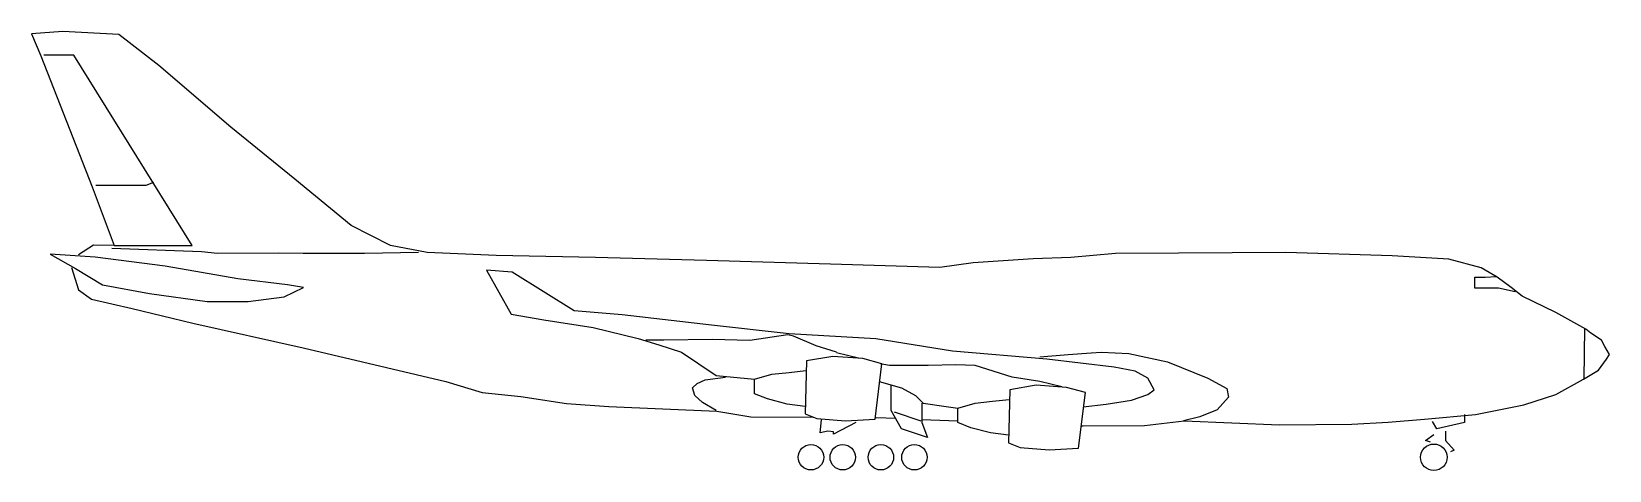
# Model space of a CAD drawing. Header units: millimetres. Extents: x -2792 to -2692, y 1836 to 1864.
import ezdxf

# ---------------------------------------------------------------- set-up
doc = ezdxf.new("R2010")
doc.units = ezdxf.units.MM
doc.header["$LTSCALE"] = 10
doc.layers.add('Aeronaves', color=2, linetype='Continuous')

msp = doc.modelspace()

# ---------------------------------------------------------------- linework, layer by layer
at = {"layer": 'Aeronaves'}
for p, q in [((-2790.45, 1864.15), (-2792.43, 1864)), ((-2792.43, 1864), (-2791.85, 1862.61)), ((-2786.9, 1863.96), (-2790.45, 1864.15)), ((-2784.36, 1861.98), (-2786.9, 1863.96)), ((-2791.85, 1862.61), (-2788.58, 1854.28)), ((-2789.76, 1862.64), (-2791.66, 1862.64)), ((-2782.24, 1850.54), (-2789.76, 1862.64)), ((-2779.78, 1858.06), (-2784.36, 1861.98)), ((-2775.71, 1854.76), (-2779.78, 1858.06)), ((-2784.69, 1854.54), (-2785.17, 1854.35)), ((-2772.15, 1851.82), (-2775.71, 1854.76)), ((-2788.58, 1854.28), (-2787.19, 1850.54)), ((-2785.17, 1854.35), (-2788.36, 1854.35)), ((-2769.65, 1850.54), (-2772.15, 1851.82)), ((-2788.51, 1850.57), (-2789.46, 1849.95)), ((-2787.19, 1850.54), (-2788.51, 1850.57)), ((-2787.19, 1850.54), (-2782.24, 1850.54)), ((-2767.31, 1850.1), (-2769.65, 1850.54)), ((-2788.4, 1849.8), (-2791.26, 1849.99)), ((-2791.26, 1849.99), (-2789.65, 1849.07)), ((-2783.96, 1849.22), (-2788.4, 1849.8)), ((-2781.65, 1850.13), (-2787.34, 1850.35)), ((-2780.62, 1850.02), (-2781.65, 1850.13)), ((-2776.73, 1850.06), (-2780.62, 1850.02)), ((-2775.19, 1850.02), (-2776.73, 1850.06)), ((-2771.3, 1850.02), (-2775.19, 1850.02)), ((-2767.86, 1850.1), (-2771.3, 1850.02)), ((-2762.94, 1849.91), (-2767.31, 1850.1)), ((-2756.63, 1849.77), (-2762.94, 1849.91)), ((-2749.59, 1849.58), (-2756.63, 1849.77)), ((-2741.7, 1849.36), (-2749.59, 1849.58)), ((-2732.64, 1849.44), (-2734.77, 1849.14)), ((-2728.83, 1849.69), (-2732.64, 1849.44)), ((-2726.44, 1849.77), (-2728.83, 1849.69)), ((-2723.62, 1850.02), (-2726.44, 1849.77)), ((-2719.62, 1850.06), (-2723.62, 1850.02)), ((-2712.79, 1850.1), (-2719.62, 1850.06)), ((-2706.04, 1849.88), (-2712.79, 1850.1)), ((-2702.45, 1849.66), (-2706.04, 1849.88)), ((-2700.4, 1849.11), (-2702.45, 1849.66)), ((-2789.9, 1849.14), (-2789.46, 1847.71)), ((-2789.65, 1849.07), (-2787.92, 1848.04)), ((-2779.34, 1848.41), (-2783.96, 1849.22)), ((-2776.18, 1848.04), (-2779.34, 1848.41)), ((-2761.91, 1848.85), (-2763.56, 1848.96)), ((-2763.56, 1848.96), (-2761.99, 1846.17)), ((-2757.99, 1846.39), (-2761.91, 1848.85)), ((-2734.77, 1849.14), (-2741.7, 1849.36)), ((-2700.8, 1847.82), (-2700.8, 1848.52)), ((-2700.8, 1848.52), (-2700.14, 1848.52)), ((-2699.37, 1848.52), (-2700.4, 1849.11)), ((-2700.14, 1848.52), (-2699.44, 1848.56)), ((-2698.49, 1847.86), (-2699.37, 1848.52)), ((-2789.46, 1847.71), (-2788.62, 1847.13)), ((-2787.92, 1848.04), (-2784.95, 1847.49)), ((-2784.95, 1847.49), (-2781.28, 1846.98)), ((-2776.4, 1847.27), (-2775.16, 1847.86)), ((-2775.16, 1847.86), (-2776.18, 1848.04)), ((-2700.43, 1847.82), (-2700.8, 1847.82)), ((-2699.29, 1847.82), (-2700.43, 1847.82)), ((-2698.23, 1847.6), (-2699.29, 1847.82)), ((-2697.79, 1847.31), (-2698.49, 1847.86)), ((-2788.62, 1847.13), (-2786.05, 1846.54)), ((-2786.05, 1846.54), (-2782.2, 1845.59)), ((-2781.28, 1846.98), (-2778.68, 1846.98)), ((-2778.68, 1846.98), (-2776.4, 1847.27)), ((-2754.94, 1846.14), (-2757.99, 1846.39)), ((-2695.66, 1846.28), (-2697.79, 1847.31)), ((-2782.2, 1845.59), (-2775.19, 1844.04)), ((-2761.99, 1846.17), (-2759.9, 1845.81)), ((-2759.9, 1845.81), (-2756.78, 1845.33)), ((-2749.26, 1845.48), (-2754.94, 1846.14)), ((-2744.34, 1844.93), (-2749.26, 1845.48)), ((-2693.76, 1845.22), (-2695.66, 1846.28)), ((-2756.78, 1845.33), (-2753.92, 1844.63)), ((-2753.92, 1844.63), (-2752.6, 1844.23)), ((-2752.3, 1844.52), (-2753.44, 1844.52)), ((-2749.22, 1844.56), (-2752.3, 1844.52)), ((-2746.84, 1844.49), (-2749.22, 1844.56)), ((-2744.42, 1844.85), (-2746.84, 1844.49)), ((-2744.05, 1844.78), (-2744.42, 1844.85)), ((-2738.84, 1844.6), (-2744.34, 1844.93)), ((-2742.62, 1844.15), (-2744.05, 1844.78)), ((-2733.96, 1843.82), (-2738.84, 1844.6)), ((-2693.83, 1845.26), (-2693.87, 1842.05)), ((-2693.43, 1844.96), (-2693.76, 1845.22)), ((-2692.76, 1844.52), (-2693.43, 1844.96)), ((-2692.54, 1844.12), (-2692.76, 1844.52)), ((-2775.19, 1844.04), (-2766.13, 1841.88)), ((-2752.6, 1844.23), (-2751.17, 1843.75)), ((-2751.17, 1843.75), (-2748.96, 1842.28)), ((-2741.55, 1843.49), (-2743.24, 1843.2)), ((-2741.33, 1843.75), (-2742.62, 1844.15)), ((-2739.65, 1843.35), (-2741.55, 1843.49)), ((-2739.94, 1843.38), (-2741.33, 1843.71)), ((-2727.98, 1843.31), (-2733.96, 1843.82)), ((-2728.42, 1843.46), (-2726.62, 1843.6)), ((-2726.62, 1843.6), (-2725.16, 1843.71)), ((-2725.16, 1843.71), (-2724.5, 1843.75)), ((-2724.5, 1843.75), (-2722.77, 1843.68)), ((-2722.77, 1843.68), (-2720.31, 1843.13)), ((-2692.25, 1843.6), (-2692.54, 1844.12)), ((-2692.43, 1843.31), (-2692.25, 1843.6)), ((-2745.44, 1842.36), (-2744.34, 1842.47)), ((-2744.34, 1842.47), (-2743.28, 1842.58)), ((-2743.24, 1843.2), (-2743.32, 1839.83)), ((-2738.44, 1843.02), (-2739.65, 1843.35)), ((-2738.88, 1839.5), (-2738.44, 1843.02)), ((-2737.96, 1842.91), (-2738.55, 1843.02)), ((-2735.5, 1842.91), (-2737.96, 1842.91)), ((-2733.74, 1842.94), (-2735.5, 1842.91)), ((-2732.53, 1842.91), (-2733.74, 1842.94)), ((-2730.18, 1842.17), (-2732.53, 1842.91)), ((-2723.69, 1842.8), (-2727.98, 1843.31)), ((-2722.37, 1842.54), (-2723.69, 1842.8)), ((-2721.56, 1842.1), (-2722.37, 1842.54)), ((-2720.31, 1843.13), (-2717.75, 1842.1)), ((-2693.9, 1842.03), (-2692.95, 1842.61)), ((-2692.95, 1842.61), (-2692.43, 1843.31)), ((-2766.13, 1841.88), (-2763.82, 1841.18)), ((-2750.47, 1841.48), (-2750.18, 1841.77)), ((-2750.32, 1841), (-2750.47, 1841.48)), ((-2750.18, 1841.77), (-2749.66, 1841.99)), ((-2749.66, 1841.99), (-2748.38, 1842.17)), ((-2748.96, 1842.28), (-2746.54, 1842.03)), ((-2746.54, 1842.03), (-2745.44, 1842.36)), ((-2746.54, 1841.11), (-2746.54, 1842.03)), ((-2738.62, 1841.88), (-2737.19, 1841.48)), ((-2737.85, 1840.05), (-2737.85, 1841.66)), ((-2737.19, 1841.48), (-2736.31, 1841)), ((-2728.64, 1841.66), (-2730.33, 1841.37)), ((-2728.42, 1841.88), (-2730.18, 1842.17)), ((-2726.73, 1841.51), (-2728.64, 1841.66)), ((-2727.03, 1841.55), (-2728.42, 1841.88)), ((-2725.52, 1841.18), (-2726.73, 1841.51)), ((-2721.16, 1841.37), (-2721.56, 1842.1)), ((-2717.75, 1842.1), (-2716.54, 1841.44)), ((-2716.54, 1841.44), (-2716.43, 1840.89)), ((-2695.66, 1841.07), (-2693.9, 1842.03)), ((-2763.82, 1841.18), (-2761.36, 1840.93)), ((-2761.36, 1840.93), (-2758.47, 1840.49)), ((-2758.47, 1840.49), (-2755.79, 1840.3)), ((-2749.84, 1840.56), (-2750.32, 1841)), ((-2748.96, 1840.05), (-2749.84, 1840.56)), ((-2745.7, 1840.78), (-2746.54, 1841.11)), ((-2744.45, 1840.45), (-2745.7, 1840.78)), ((-2743.32, 1840.3), (-2744.45, 1840.45)), ((-2736.31, 1841), (-2735.83, 1840.52)), ((-2735.91, 1840.52), (-2735.91, 1839.28)), ((-2735.83, 1840.52), (-2734.36, 1840.3)), ((-2733.63, 1840.19), (-2732.53, 1840.52)), ((-2732.53, 1840.52), (-2731.43, 1840.63)), ((-2731.43, 1840.63), (-2730.37, 1840.74)), ((-2730.33, 1841.37), (-2730.4, 1837.99)), ((-2725.96, 1837.66), (-2725.52, 1841.18)), ((-2725.67, 1840.27), (-2724.2, 1840.45)), ((-2724.2, 1840.45), (-2722.59, 1840.71)), ((-2722.59, 1840.71), (-2721.56, 1841.07)), ((-2721.56, 1841.07), (-2721.16, 1841.37)), ((-2716.43, 1840.89), (-2717.16, 1840.08)), ((-2700.76, 1839.79), (-2697.68, 1840.41)), ((-2697.68, 1840.41), (-2695.66, 1841.07)), ((-2755.79, 1840.3), (-2748.93, 1840.01)), ((-2748.93, 1840.01), (-2746.76, 1839.64)), ((-2746.76, 1839.64), (-2742.81, 1839.62)), ((-2743.32, 1839.83), (-2742.58, 1839.53)), ((-2742.58, 1839.53), (-2740.75, 1839.39)), ((-2742.36, 1838.62), (-2742.29, 1839.46)), ((-2740.75, 1839.39), (-2738.88, 1839.5)), ((-2738.86, 1839.61), (-2738.8, 1839.61)), ((-2738.8, 1839.61), (-2737.57, 1839.55)), ((-2737.19, 1838.87), (-2737.85, 1840.05)), ((-2737.67, 1839.97), (-2735.98, 1839.39)), ((-2735.91, 1839.48), (-2733.63, 1839.39)), ((-2734.36, 1840.3), (-2733.63, 1840.19)), ((-2733.63, 1839.28), (-2733.63, 1840.19)), ((-2721.78, 1839.09), (-2719.25, 1839.39)), ((-2718.26, 1839.64), (-2719.29, 1839.39)), ((-2719.25, 1839.39), (-2713.2, 1839.13)), ((-2717.16, 1840.08), (-2718.26, 1839.64)), ((-2706.3, 1839.31), (-2703.99, 1839.5)), ((-2703.99, 1839.5), (-2700.76, 1839.79)), ((-2701.46, 1839.79), (-2701.46, 1839.28)), ((-2741.88, 1838.73), (-2742.36, 1838.62)), ((-2741.52, 1838.69), (-2741.88, 1838.73)), ((-2740.09, 1839.28), (-2741.52, 1838.54)), ((-2741.52, 1838.54), (-2741.52, 1838.69)), ((-2735.54, 1838.32), (-2737.19, 1838.87)), ((-2735.91, 1839.28), (-2735.54, 1838.32)), ((-2732.79, 1838.95), (-2733.63, 1839.28)), ((-2731.54, 1838.62), (-2732.79, 1838.95)), ((-2730.4, 1838.47), (-2731.54, 1838.62)), ((-2725.79, 1839.06), (-2725.67, 1839.06)), ((-2725.67, 1839.06), (-2721.78, 1839.09)), ((-2713.2, 1839.13), (-2708.61, 1839.17)), ((-2708.61, 1839.17), (-2706.3, 1839.31)), ((-2703.92, 1838.14), (-2703.4, 1838.51)), ((-2703.22, 1838.87), (-2703.48, 1839.35)), ((-2701.46, 1839.28), (-2703.22, 1838.87)), ((-2702.67, 1838.73), (-2702.67, 1838.14)), ((-2730.4, 1837.99), (-2729.67, 1837.7)), ((-2729.67, 1837.7), (-2727.83, 1837.55)), ((-2727.83, 1837.55), (-2725.96, 1837.66)), ((-2703.62, 1838.03), (-2703.92, 1838.14)), ((-2702.67, 1838.14), (-2702.12, 1837.52)), ((-2702.12, 1837.52), (-2702.34, 1837.41))]:
    msp.add_line(p, q, dxfattribs=at)
for centre, radius in [((-2742.95, 1837.07), 0.808), ((-2740.93, 1837.07), 0.808), ((-2738.51, 1837.07), 0.808), ((-2736.38, 1837.07), 0.808), ((-2703.4, 1837.07), 0.845)]:
    msp.add_circle(centre, radius, dxfattribs=at)

doc.saveas('drawing.dxf')
